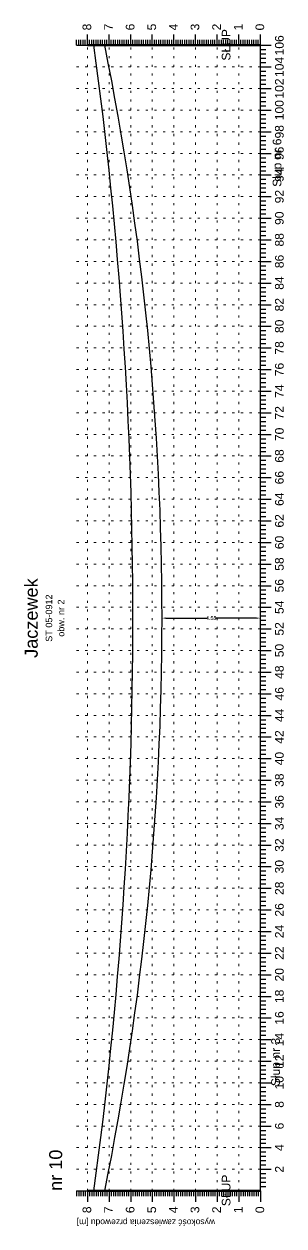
# Model space of a CAD drawing. Header units: inches. Extents: x -863 to 129, y 1307 to 1380.
# Drawn here: x 14 to 26.1, y 1316.9 to 1372.5 of the extents above; entities that cross this region are included whole.
import ezdxf
from ezdxf.enums import TextEntityAlignment as Align

# ---------------------------------------------------------------- set-up
doc = ezdxf.new("R2010")
doc.units = ezdxf.units.IN
doc.header["$MEASUREMENT"] = 0
doc.linetypes.add('ACAD_ISO07W100', pattern=[3, 0, -3])
doc.layers.add('_PRZEWIESZENIA_KONTROLA', color=1, linetype='Continuous', lineweight=25)
doc.layers.add('ramka', color=7, linetype='Continuous', plot=False)
doc.styles.get("Standard").update_dxf_attribs({"font": 'arial.ttf'})
doc.dimstyles.get("Standard").update_dxf_attribs({"dimtxt": 0.25, "dimasz": 0.18, "dimexe": 0.18, "dimexo": 0.0625, "dimgap": -0.09, "dimtad": 0, "dimtih": 1, "dimtoh": 1, "dimzin": 0, "dimdsep": 46, "dimtxsty": 'Standard', "dimcen": 0.09, "dimadec": 0, "dimazin": 0, "dimtfac": 1, "dimtofl": 0, "dimtmove": 0, "dimatfit": 3, "dimfxl": 1, "dimtolj": 1, "dimtzin": 0, "dimarcsym": 0})

# ---------------------------------------------------------------- blocks, each defined once
blk = doc.blocks.new('*D10')
at = {"color": 0, "lineweight": -2}
for p, q in [((20.417, 1345.08), (20.417, 1345.205)), ((24.967, 1344.93), (24.967, 1345.205)), ((20.597, 1345.025), (22.512, 1345.025)), ((24.787, 1345.025), (22.872, 1345.025))]:
    blk.add_line(p, q, dxfattribs=at)
at = {"color": 0}
for points in [[(20.597, 1345.055), (20.597, 1344.995), (20.417, 1345.025)], [(24.787, 1345.055), (24.787, 1344.995), (24.967, 1345.025)]]:
    blk.add_solid(points, dxfattribs=at)
at = {"layer": 'Defpoints', "color": 0}
for p in [(20.417, 1345.017), (24.967, 1345.025), (24.967, 1344.867)]:
    blk.add_point(p, dxfattribs=at)
at = {"color": 0, "lineweight": 25, "insert": (22.692, 1345.025), "char_height": 0.18, "attachment_point": 5}
blk.add_mtext('\\A1;4.55', dxfattribs=at)

msp = doc.modelspace()

# ---------------------------------------------------------------- linework, layer by layer
for p, q in [((16.967, 1371.525), (16.967, 1372.025)), ((17.967, 1371.525), (17.967, 1372.025)), ((18.967, 1371.525), (18.967, 1372.025)), ((19.967, 1371.525), (19.967, 1372.025)), ((20.967, 1371.525), (20.967, 1372.025)), ((21.967, 1371.525), (21.967, 1372.025)), ((22.967, 1371.525), (22.967, 1372.025)), ((23.967, 1371.525), (23.967, 1372.025)), ((24.967, 1371.525), (24.967, 1372.025)), ((16.467, 1371.525), (16.467, 1371.775)), ((16.467, 1371.525), (24.967, 1371.525)), ((16.567, 1371.525), (16.567, 1371.775)), ((16.667, 1371.525), (16.667, 1371.775)), ((16.767, 1371.525), (16.767, 1371.775)), ((16.867, 1371.525), (16.867, 1371.775)), ((17.067, 1371.525), (17.067, 1371.775)), ((17.167, 1371.525), (17.167, 1371.775)), ((17.267, 1371.525), (17.267, 1371.775)), ((17.367, 1371.525), (17.367, 1371.775)), ((17.467, 1371.525), (17.467, 1371.775)), ((17.567, 1371.525), (17.567, 1371.775)), ((17.667, 1371.525), (17.667, 1371.775)), ((17.767, 1371.525), (17.767, 1371.775)), ((17.867, 1371.525), (17.867, 1371.775)), ((18.067, 1371.525), (18.067, 1371.775)), ((18.167, 1371.525), (18.167, 1371.775)), ((18.267, 1371.525), (18.267, 1371.775)), ((18.367, 1371.525), (18.367, 1371.775)), ((18.467, 1371.525), (18.467, 1371.775)), ((18.567, 1371.525), (18.567, 1371.775)), ((18.667, 1371.525), (18.667, 1371.775)), ((18.767, 1371.525), (18.767, 1371.775)), ((18.867, 1371.525), (18.867, 1371.775)), ((19.067, 1371.525), (19.067, 1371.775)), ((19.167, 1371.525), (19.167, 1371.775)), ((19.267, 1371.525), (19.267, 1371.775)), ((19.367, 1371.525), (19.367, 1371.775)), ((19.467, 1371.525), (19.467, 1371.775)), ((19.567, 1371.525), (19.567, 1371.775)), ((19.667, 1371.525), (19.667, 1371.775)), ((19.767, 1371.525), (19.767, 1371.775)), ((19.867, 1371.525), (19.867, 1371.775)), ((20.067, 1371.525), (20.067, 1371.775)), ((20.167, 1371.525), (20.167, 1371.775)), ((20.267, 1371.525), (20.267, 1371.775)), ((20.367, 1371.525), (20.367, 1371.775)), ((20.467, 1371.525), (20.467, 1371.775)), ((20.567, 1371.525), (20.567, 1371.775)), ((20.667, 1371.525), (20.667, 1371.775)), ((20.767, 1371.525), (20.767, 1371.775)), ((20.867, 1371.525), (20.867, 1371.775)), ((21.067, 1371.525), (21.067, 1371.775)), ((21.167, 1371.525), (21.167, 1371.775)), ((21.267, 1371.525), (21.267, 1371.775)), ((21.367, 1371.525), (21.367, 1371.775)), ((21.467, 1371.525), (21.467, 1371.775)), ((21.567, 1371.525), (21.567, 1371.775)), ((21.667, 1371.525), (21.667, 1371.775)), ((21.767, 1371.525), (21.767, 1371.775)), ((21.867, 1371.525), (21.867, 1371.775)), ((22.067, 1371.525), (22.067, 1371.775)), ((22.167, 1371.525), (22.167, 1371.775)), ((22.267, 1371.525), (22.267, 1371.775)), ((22.367, 1371.525), (22.367, 1371.775)), ((22.467, 1371.525), (22.467, 1371.775)), ((22.567, 1371.525), (22.567, 1371.775)), ((22.667, 1371.525), (22.667, 1371.775)), ((22.767, 1371.525), (22.767, 1371.775)), ((22.867, 1371.525), (22.867, 1371.775)), ((23.067, 1371.525), (23.067, 1371.775)), ((23.167, 1371.525), (23.167, 1371.775)), ((23.267, 1371.525), (23.267, 1371.775)), ((23.367, 1371.525), (23.367, 1371.775)), ((23.467, 1371.525), (23.467, 1371.775)), ((23.567, 1371.525), (23.567, 1371.775)), ((23.667, 1371.525), (23.667, 1371.775)), ((23.767, 1371.525), (23.767, 1371.775)), ((23.867, 1371.525), (23.867, 1371.775)), ((24.067, 1371.525), (24.067, 1371.775)), ((24.167, 1371.525), (24.167, 1371.775)), ((24.267, 1371.525), (24.267, 1371.775)), ((24.367, 1371.525), (24.367, 1371.775)), ((24.467, 1371.525), (24.467, 1371.775)), ((24.567, 1371.525), (24.567, 1371.775)), ((24.667, 1371.525), (24.667, 1371.775)), ((24.767, 1371.525), (24.767, 1371.775)), ((24.867, 1371.525), (24.867, 1371.775)), ((24.967, 1318.525), (24.967, 1371.525)), ((24.967, 1371.525), (25.467, 1371.525)), ((24.967, 1371.325), (25.217, 1371.325)), ((24.967, 1371.125), (25.217, 1371.125)), ((24.967, 1370.925), (25.217, 1370.925)), ((24.967, 1370.725), (25.217, 1370.725)), ((24.967, 1370.525), (25.467, 1370.525)), ((24.967, 1370.325), (25.217, 1370.325)), ((24.967, 1370.125), (25.217, 1370.125)), ((24.967, 1369.925), (25.217, 1369.925)), ((24.967, 1369.725), (25.217, 1369.725)), ((24.967, 1369.525), (25.467, 1369.525)), ((24.967, 1369.325), (25.217, 1369.325)), ((24.967, 1369.125), (25.217, 1369.125)), ((24.967, 1368.925), (25.217, 1368.925)), ((24.967, 1368.725), (25.217, 1368.725)), ((24.967, 1368.525), (25.467, 1368.525)), ((24.967, 1368.325), (25.217, 1368.325)), ((24.967, 1368.125), (25.217, 1368.125)), ((24.967, 1367.925), (25.217, 1367.925)), ((24.967, 1367.725), (25.217, 1367.725)), ((24.967, 1367.525), (25.467, 1367.525)), ((24.967, 1367.325), (25.217, 1367.325)), ((24.967, 1367.125), (25.217, 1367.125)), ((24.967, 1366.925), (25.217, 1366.925)), ((24.967, 1366.725), (25.217, 1366.725)), ((24.967, 1366.525), (25.467, 1366.525)), ((24.967, 1366.325), (25.217, 1366.325)), ((24.967, 1366.125), (25.217, 1366.125)), ((24.967, 1365.925), (25.217, 1365.925)), ((24.967, 1365.725), (25.217, 1365.725)), ((24.967, 1365.525), (25.467, 1365.525)), ((24.967, 1365.325), (25.217, 1365.325)), ((24.967, 1365.125), (25.217, 1365.125)), ((24.967, 1364.925), (25.217, 1364.925)), ((24.967, 1364.725), (25.217, 1364.725)), ((24.967, 1364.525), (25.467, 1364.525)), ((24.967, 1364.325), (25.217, 1364.325)), ((24.967, 1364.125), (25.217, 1364.125)), ((24.967, 1363.925), (25.217, 1363.925)), ((24.967, 1363.725), (25.217, 1363.725)), ((24.967, 1363.525), (25.467, 1363.525)), ((24.967, 1363.325), (25.217, 1363.325)), ((24.967, 1363.125), (25.217, 1363.125)), ((24.967, 1362.925), (25.217, 1362.925)), ((24.967, 1362.725), (25.217, 1362.725)), ((24.967, 1362.525), (25.467, 1362.525)), ((24.967, 1362.325), (25.217, 1362.325)), ((24.967, 1362.125), (25.217, 1362.125)), ((24.967, 1361.925), (25.217, 1361.925)), ((24.967, 1361.725), (25.217, 1361.725)), ((24.967, 1361.525), (25.467, 1361.525)), ((24.967, 1361.325), (25.217, 1361.325)), ((24.967, 1361.125), (25.217, 1361.125)), ((24.967, 1360.925), (25.217, 1360.925)), ((24.967, 1360.725), (25.217, 1360.725)), ((24.967, 1360.525), (25.467, 1360.525)), ((24.967, 1360.325), (25.217, 1360.325)), ((24.967, 1360.125), (25.217, 1360.125)), ((24.967, 1359.925), (25.217, 1359.925)), ((24.967, 1359.725), (25.217, 1359.725)), ((24.967, 1359.525), (25.467, 1359.525)), ((24.967, 1359.325), (25.217, 1359.325)), ((24.967, 1359.125), (25.217, 1359.125)), ((24.967, 1358.925), (25.217, 1358.925)), ((24.967, 1358.725), (25.217, 1358.725)), ((24.967, 1358.525), (25.467, 1358.525)), ((24.967, 1358.325), (25.217, 1358.325)), ((24.967, 1358.125), (25.217, 1358.125)), ((24.967, 1357.925), (25.217, 1357.925)), ((24.967, 1357.725), (25.217, 1357.725)), ((24.967, 1357.525), (25.467, 1357.525)), ((24.967, 1357.325), (25.217, 1357.325)), ((24.967, 1357.125), (25.217, 1357.125)), ((24.967, 1356.925), (25.217, 1356.925)), ((24.967, 1356.725), (25.217, 1356.725)), ((24.967, 1356.525), (25.467, 1356.525)), ((24.967, 1356.325), (25.217, 1356.325)), ((24.967, 1356.125), (25.217, 1356.125)), ((24.967, 1355.925), (25.217, 1355.925)), ((24.967, 1355.725), (25.217, 1355.725)), ((24.967, 1355.525), (25.467, 1355.525)), ((24.967, 1355.325), (25.217, 1355.325)), ((24.967, 1355.125), (25.217, 1355.125)), ((24.967, 1354.925), (25.217, 1354.925)), ((24.967, 1354.725), (25.217, 1354.725)), ((24.967, 1354.525), (25.467, 1354.525)), ((24.967, 1354.325), (25.217, 1354.325)), ((24.967, 1354.125), (25.217, 1354.125)), ((24.967, 1353.925), (25.217, 1353.925)), ((24.967, 1353.725), (25.217, 1353.725)), ((24.967, 1353.525), (25.467, 1353.525)), ((24.967, 1353.325), (25.217, 1353.325)), ((24.967, 1353.125), (25.217, 1353.125)), ((24.967, 1352.925), (25.217, 1352.925)), ((24.967, 1352.725), (25.217, 1352.725)), ((24.967, 1352.525), (25.467, 1352.525)), ((24.967, 1352.325), (25.217, 1352.325)), ((24.967, 1352.125), (25.217, 1352.125)), ((24.967, 1351.925), (25.217, 1351.925)), ((24.967, 1351.725), (25.217, 1351.725)), ((24.967, 1351.525), (25.467, 1351.525)), ((24.967, 1351.325), (25.217, 1351.325)), ((24.967, 1351.125), (25.217, 1351.125)), ((24.967, 1350.925), (25.217, 1350.925)), ((24.967, 1350.725), (25.217, 1350.725)), ((24.967, 1350.525), (25.467, 1350.525)), ((24.967, 1350.325), (25.217, 1350.325)), ((24.967, 1350.125), (25.217, 1350.125)), ((24.967, 1349.925), (25.217, 1349.925)), ((24.967, 1349.725), (25.217, 1349.725)), ((24.967, 1349.525), (25.467, 1349.525)), ((24.967, 1349.325), (25.217, 1349.325)), ((24.967, 1349.125), (25.217, 1349.125)), ((24.967, 1348.925), (25.217, 1348.925)), ((24.967, 1348.725), (25.217, 1348.725)), ((24.967, 1348.525), (25.467, 1348.525)), ((24.967, 1348.325), (25.217, 1348.325)), ((24.967, 1348.125), (25.217, 1348.125)), ((24.967, 1347.925), (25.217, 1347.925)), ((24.967, 1347.725), (25.217, 1347.725)), ((24.967, 1347.525), (25.467, 1347.525)), ((24.967, 1347.325), (25.217, 1347.325)), ((24.967, 1347.125), (25.217, 1347.125)), ((24.967, 1346.925), (25.217, 1346.925)), ((24.967, 1346.725), (25.217, 1346.725)), ((24.967, 1346.525), (25.467, 1346.525)), ((24.967, 1346.325), (25.217, 1346.325)), ((24.967, 1346.125), (25.217, 1346.125)), ((24.967, 1345.925), (25.217, 1345.925)), ((24.967, 1345.725), (25.217, 1345.725)), ((24.967, 1345.525), (25.467, 1345.525)), ((24.967, 1345.325), (25.217, 1345.325)), ((24.967, 1345.125), (25.217, 1345.125)), ((24.967, 1344.925), (25.217, 1344.925)), ((24.967, 1344.725), (25.217, 1344.725)), ((24.967, 1344.525), (25.467, 1344.525)), ((24.967, 1344.325), (25.217, 1344.325)), ((24.967, 1344.125), (25.217, 1344.125)), ((24.967, 1343.925), (25.217, 1343.925)), ((24.967, 1343.725), (25.217, 1343.725)), ((24.967, 1343.525), (25.467, 1343.525)), ((24.967, 1343.325), (25.217, 1343.325)), ((24.967, 1343.125), (25.217, 1343.125)), ((24.967, 1342.925), (25.217, 1342.925)), ((24.967, 1342.725), (25.217, 1342.725)), ((24.967, 1342.525), (25.467, 1342.525)), ((24.967, 1342.325), (25.217, 1342.325)), ((24.967, 1342.125), (25.217, 1342.125)), ((24.967, 1341.925), (25.217, 1341.925)), ((24.967, 1341.725), (25.217, 1341.725)), ((24.967, 1341.525), (25.467, 1341.525)), ((24.967, 1341.325), (25.217, 1341.325)), ((24.967, 1341.125), (25.217, 1341.125)), ((24.967, 1340.925), (25.217, 1340.925)), ((24.967, 1340.725), (25.217, 1340.725)), ((24.967, 1340.525), (25.467, 1340.525)), ((24.967, 1340.325), (25.217, 1340.325)), ((24.967, 1340.125), (25.217, 1340.125)), ((24.967, 1339.925), (25.217, 1339.925)), ((24.967, 1339.725), (25.217, 1339.725)), ((24.967, 1339.525), (25.467, 1339.525)), ((24.967, 1339.325), (25.217, 1339.325)), ((24.967, 1339.125), (25.217, 1339.125)), ((24.967, 1338.925), (25.217, 1338.925)), ((24.967, 1338.725), (25.217, 1338.725)), ((24.967, 1338.525), (25.467, 1338.525)), ((24.967, 1338.325), (25.217, 1338.325)), ((24.967, 1338.125), (25.217, 1338.125)), ((24.967, 1337.925), (25.217, 1337.925)), ((24.967, 1337.725), (25.217, 1337.725)), ((24.967, 1337.525), (25.467, 1337.525)), ((24.967, 1337.325), (25.217, 1337.325)), ((24.967, 1337.125), (25.217, 1337.125)), ((24.967, 1336.925), (25.217, 1336.925)), ((24.967, 1336.725), (25.217, 1336.725)), ((24.967, 1336.525), (25.467, 1336.525)), ((24.967, 1336.325), (25.217, 1336.325)), ((24.967, 1336.125), (25.217, 1336.125)), ((24.967, 1335.925), (25.217, 1335.925)), ((24.967, 1335.725), (25.217, 1335.725)), ((24.967, 1335.525), (25.467, 1335.525)), ((24.967, 1335.325), (25.217, 1335.325)), ((24.967, 1335.125), (25.217, 1335.125)), ((24.967, 1334.925), (25.217, 1334.925)), ((24.967, 1334.725), (25.217, 1334.725)), ((24.967, 1334.525), (25.467, 1334.525)), ((24.967, 1334.325), (25.217, 1334.325)), ((24.967, 1334.125), (25.217, 1334.125)), ((24.967, 1333.925), (25.217, 1333.925)), ((24.967, 1333.725), (25.217, 1333.725)), ((24.967, 1333.525), (25.467, 1333.525)), ((24.967, 1333.325), (25.217, 1333.325)), ((24.967, 1333.125), (25.217, 1333.125)), ((24.967, 1332.925), (25.217, 1332.925)), ((24.967, 1332.725), (25.217, 1332.725)), ((24.967, 1332.525), (25.467, 1332.525)), ((24.967, 1332.325), (25.217, 1332.325)), ((24.967, 1332.125), (25.217, 1332.125)), ((24.967, 1331.925), (25.217, 1331.925)), ((24.967, 1331.725), (25.217, 1331.725)), ((24.967, 1331.525), (25.467, 1331.525)), ((24.967, 1331.325), (25.217, 1331.325)), ((24.967, 1331.125), (25.217, 1331.125)), ((24.967, 1330.925), (25.217, 1330.925)), ((24.967, 1330.725), (25.217, 1330.725)), ((24.967, 1330.525), (25.467, 1330.525)), ((24.967, 1330.325), (25.217, 1330.325)), ((24.967, 1330.125), (25.217, 1330.125)), ((24.967, 1329.925), (25.217, 1329.925)), ((24.967, 1329.725), (25.217, 1329.725)), ((24.967, 1329.525), (25.467, 1329.525)), ((24.967, 1329.325), (25.217, 1329.325)), ((24.967, 1329.125), (25.217, 1329.125)), ((24.967, 1328.925), (25.217, 1328.925)), ((24.967, 1328.725), (25.217, 1328.725)), ((24.967, 1328.525), (25.467, 1328.525)), ((24.967, 1328.325), (25.217, 1328.325)), ((24.967, 1328.125), (25.217, 1328.125)), ((24.967, 1327.925), (25.217, 1327.925)), ((24.967, 1327.725), (25.217, 1327.725)), ((24.967, 1327.525), (25.467, 1327.525)), ((24.967, 1327.325), (25.217, 1327.325)), ((24.967, 1327.125), (25.217, 1327.125)), ((24.967, 1326.925), (25.217, 1326.925)), ((24.967, 1326.725), (25.217, 1326.725)), ((24.967, 1326.525), (25.467, 1326.525)), ((24.967, 1326.325), (25.217, 1326.325)), ((24.967, 1326.125), (25.217, 1326.125)), ((24.967, 1325.925), (25.217, 1325.925)), ((24.967, 1325.725), (25.217, 1325.725)), ((24.967, 1325.525), (25.467, 1325.525)), ((24.967, 1325.325), (25.217, 1325.325)), ((24.967, 1325.125), (25.217, 1325.125)), ((24.967, 1324.925), (25.217, 1324.925)), ((24.967, 1324.725), (25.217, 1324.725)), ((24.967, 1324.525), (25.467, 1324.525)), ((24.967, 1324.325), (25.217, 1324.325)), ((24.967, 1324.125), (25.217, 1324.125)), ((24.967, 1323.925), (25.217, 1323.925)), ((24.967, 1323.725), (25.217, 1323.725)), ((24.967, 1323.525), (25.467, 1323.525)), ((24.967, 1323.325), (25.217, 1323.325)), ((24.967, 1323.125), (25.217, 1323.125)), ((24.967, 1322.925), (25.217, 1322.925)), ((24.967, 1322.725), (25.217, 1322.725)), ((24.967, 1322.525), (25.467, 1322.525)), ((24.967, 1322.325), (25.217, 1322.325)), ((24.967, 1322.125), (25.217, 1322.125)), ((24.967, 1321.925), (25.217, 1321.925)), ((24.967, 1321.725), (25.217, 1321.725)), ((24.967, 1321.525), (25.467, 1321.525)), ((24.967, 1321.325), (25.217, 1321.325)), ((24.967, 1321.125), (25.217, 1321.125)), ((24.967, 1320.925), (25.217, 1320.925)), ((24.967, 1320.725), (25.217, 1320.725)), ((24.967, 1320.525), (25.467, 1320.525)), ((24.967, 1320.325), (25.217, 1320.325)), ((24.967, 1320.125), (25.217, 1320.125)), ((24.967, 1319.925), (25.217, 1319.925)), ((24.967, 1319.725), (25.217, 1319.725)), ((24.967, 1319.525), (25.467, 1319.525)), ((24.967, 1319.325), (25.217, 1319.325)), ((24.967, 1319.125), (25.217, 1319.125)), ((16.467, 1318.525), (24.967, 1318.525)), ((16.467, 1318.525), (16.467, 1318.275)), ((16.567, 1318.525), (16.567, 1318.275)), ((16.667, 1318.525), (16.667, 1318.275)), ((16.767, 1318.525), (16.767, 1318.275)), ((16.867, 1318.525), (16.867, 1318.275)), ((16.967, 1318.525), (16.967, 1318.025)), ((17.067, 1318.525), (17.067, 1318.275)), ((17.167, 1318.525), (17.167, 1318.275)), ((17.267, 1318.525), (17.267, 1318.275)), ((17.367, 1318.525), (17.367, 1318.275)), ((17.467, 1318.525), (17.467, 1318.275)), ((17.567, 1318.525), (17.567, 1318.275)), ((17.667, 1318.525), (17.667, 1318.275)), ((17.767, 1318.525), (17.767, 1318.275)), ((17.867, 1318.525), (17.867, 1318.275)), ((17.967, 1318.525), (17.967, 1318.025)), ((18.067, 1318.525), (18.067, 1318.275)), ((18.167, 1318.525), (18.167, 1318.275)), ((18.267, 1318.525), (18.267, 1318.275)), ((18.367, 1318.525), (18.367, 1318.275)), ((18.467, 1318.525), (18.467, 1318.275)), ((18.567, 1318.525), (18.567, 1318.275)), ((18.667, 1318.525), (18.667, 1318.275)), ((18.767, 1318.525), (18.767, 1318.275)), ((18.867, 1318.525), (18.867, 1318.275)), ((18.967, 1318.525), (18.967, 1318.025)), ((19.067, 1318.525), (19.067, 1318.275)), ((19.167, 1318.525), (19.167, 1318.275)), ((19.267, 1318.525), (19.267, 1318.275)), ((19.367, 1318.525), (19.367, 1318.275)), ((19.467, 1318.525), (19.467, 1318.275)), ((19.567, 1318.525), (19.567, 1318.275)), ((19.667, 1318.525), (19.667, 1318.275)), ((19.767, 1318.525), (19.767, 1318.275)), ((19.867, 1318.525), (19.867, 1318.275)), ((19.967, 1318.525), (19.967, 1318.025)), ((20.067, 1318.525), (20.067, 1318.275)), ((20.167, 1318.525), (20.167, 1318.275)), ((20.267, 1318.525), (20.267, 1318.275)), ((20.367, 1318.525), (20.367, 1318.275)), ((20.467, 1318.525), (20.467, 1318.275)), ((20.567, 1318.525), (20.567, 1318.275)), ((20.667, 1318.525), (20.667, 1318.275)), ((20.767, 1318.525), (20.767, 1318.275)), ((20.867, 1318.525), (20.867, 1318.275)), ((20.967, 1318.525), (20.967, 1318.025)), ((21.067, 1318.525), (21.067, 1318.275)), ((21.167, 1318.525), (21.167, 1318.275)), ((21.267, 1318.525), (21.267, 1318.275)), ((21.367, 1318.525), (21.367, 1318.275)), ((21.467, 1318.525), (21.467, 1318.275)), ((21.567, 1318.525), (21.567, 1318.275)), ((21.667, 1318.525), (21.667, 1318.275)), ((21.767, 1318.525), (21.767, 1318.275)), ((21.867, 1318.525), (21.867, 1318.275)), ((21.967, 1318.525), (21.967, 1318.025)), ((22.067, 1318.525), (22.067, 1318.275)), ((22.167, 1318.525), (22.167, 1318.275)), ((22.267, 1318.525), (22.267, 1318.275)), ((22.367, 1318.525), (22.367, 1318.275)), ((22.467, 1318.525), (22.467, 1318.275)), ((22.567, 1318.525), (22.567, 1318.275)), ((22.667, 1318.525), (22.667, 1318.275)), ((22.767, 1318.525), (22.767, 1318.275)), ((22.867, 1318.525), (22.867, 1318.275)), ((22.967, 1318.525), (22.967, 1318.025)), ((23.067, 1318.525), (23.067, 1318.275)), ((23.167, 1318.525), (23.167, 1318.275)), ((23.267, 1318.525), (23.267, 1318.275)), ((23.367, 1318.525), (23.367, 1318.275)), ((23.467, 1318.525), (23.467, 1318.275)), ((23.567, 1318.525), (23.567, 1318.275)), ((23.667, 1318.525), (23.667, 1318.275)), ((23.767, 1318.525), (23.767, 1318.275)), ((23.867, 1318.525), (23.867, 1318.275)), ((23.967, 1318.525), (23.967, 1318.025)), ((24.067, 1318.525), (24.067, 1318.275)), ((24.167, 1318.525), (24.167, 1318.275)), ((24.267, 1318.525), (24.267, 1318.275)), ((24.367, 1318.525), (24.367, 1318.275)), ((24.467, 1318.525), (24.467, 1318.275)), ((24.567, 1318.525), (24.567, 1318.275)), ((24.667, 1318.525), (24.667, 1318.275)), ((24.767, 1318.525), (24.767, 1318.275)), ((24.867, 1318.525), (24.867, 1318.275)), ((24.967, 1318.925), (25.217, 1318.925)), ((24.967, 1318.725), (25.217, 1318.725)), ((24.967, 1318.525), (24.967, 1318.025))]:
    msp.add_line(p, q)
at = {"linetype": 'ACAD_ISO07W100', "lineweight": 15, "ltscale": 0.1}
for p, q in [((24.967, 1371.525), (16.467, 1371.525)), ((16.967, 1318.525), (16.967, 1371.525)), ((17.967, 1318.525), (17.967, 1371.525)), ((18.967, 1318.525), (18.967, 1371.525)), ((19.967, 1318.525), (19.967, 1371.525)), ((20.967, 1318.525), (20.967, 1371.525)), ((21.967, 1318.525), (21.967, 1371.525)), ((22.967, 1318.525), (22.967, 1371.525)), ((23.967, 1318.525), (23.967, 1371.525)), ((24.967, 1318.525), (24.967, 1371.525)), ((24.967, 1370.525), (16.467, 1370.525)), ((24.967, 1369.525), (16.467, 1369.525)), ((24.967, 1368.525), (16.467, 1368.525)), ((24.967, 1367.525), (16.467, 1367.525)), ((24.967, 1366.525), (16.467, 1366.525)), ((24.967, 1365.525), (16.467, 1365.525)), ((24.967, 1364.525), (16.467, 1364.525)), ((24.967, 1363.525), (16.467, 1363.525)), ((24.967, 1362.525), (16.467, 1362.525)), ((24.967, 1361.525), (16.467, 1361.525)), ((24.967, 1360.525), (16.467, 1360.525)), ((24.967, 1359.525), (16.467, 1359.525)), ((24.967, 1358.525), (16.467, 1358.525)), ((24.967, 1357.525), (16.467, 1357.525)), ((24.967, 1356.525), (16.467, 1356.525)), ((24.967, 1355.525), (16.467, 1355.525)), ((24.967, 1354.525), (16.467, 1354.525)), ((24.967, 1353.525), (16.467, 1353.525)), ((24.967, 1352.525), (16.467, 1352.525)), ((24.967, 1351.525), (16.467, 1351.525)), ((24.967, 1350.525), (16.467, 1350.525)), ((24.967, 1349.525), (16.467, 1349.525)), ((24.967, 1348.525), (16.467, 1348.525)), ((24.967, 1347.525), (16.467, 1347.525)), ((24.967, 1346.525), (16.467, 1346.525)), ((24.967, 1345.525), (16.467, 1345.525)), ((24.967, 1344.525), (16.467, 1344.525)), ((24.967, 1343.525), (16.467, 1343.525)), ((24.967, 1342.525), (16.467, 1342.525)), ((24.967, 1341.525), (16.467, 1341.525)), ((24.967, 1340.525), (16.467, 1340.525)), ((24.967, 1339.525), (16.467, 1339.525)), ((24.967, 1338.525), (16.467, 1338.525)), ((24.967, 1337.525), (16.467, 1337.525)), ((24.967, 1336.525), (16.467, 1336.525)), ((24.967, 1335.525), (16.467, 1335.525)), ((24.967, 1334.525), (16.467, 1334.525)), ((24.967, 1333.525), (16.467, 1333.525)), ((24.967, 1332.525), (16.467, 1332.525)), ((24.967, 1331.525), (16.467, 1331.525)), ((24.967, 1330.525), (16.467, 1330.525)), ((24.967, 1329.525), (16.467, 1329.525)), ((24.967, 1328.525), (16.467, 1328.525)), ((24.967, 1327.525), (16.467, 1327.525)), ((24.967, 1326.525), (16.467, 1326.525)), ((24.967, 1325.525), (16.467, 1325.525)), ((24.967, 1324.525), (16.467, 1324.525)), ((24.967, 1323.525), (16.467, 1323.525)), ((24.967, 1322.525), (16.467, 1322.525)), ((24.967, 1321.525), (16.467, 1321.525)), ((24.967, 1320.525), (16.467, 1320.525)), ((24.967, 1319.525), (16.467, 1319.525))]:
    msp.add_line(p, q, dxfattribs=at)
at = {"lineweight": 100}
for p, q in [((24.967, 1371.525), (16.967, 1371.525)), ((24.967, 1318.525), (16.967, 1318.525))]:
    msp.add_line(p, q, dxfattribs=at)
at = {"lineweight": 30}
msp.add_arc((-176.685, 1345.025), 195.754, 352.21975, 7.78025, dxfattribs=at)
at = {"color": 3, "lineweight": 30}
msp.add_arc((-113.408, 1345.025), 133.825, 348.57881, 11.42119, dxfattribs=at)
at = {"layer": 'ramka'}
msp.add_line((24.967, 1318.525), (24.967, 1345.025), dxfattribs=at)

# ---------------------------------------------------------------- texts
for s, p in [('8', (17.141, 1372.215)), ('7', (18.141, 1372.215)), ('6', (19.141, 1372.215)), ('5', (20.141, 1372.215)), ('4', (21.141, 1372.215)), ('3', (22.141, 1372.215)), ('2', (23.141, 1372.215)), ('1', (24.141, 1372.215)), ('0', (25.141, 1372.215)), ('Słup nr 6', (25.936, 1364.976)), ('Słup nr 3', (25.869, 1323.369))]:
    msp.add_text(s, height=0.4, rotation=90).set_placement(p)
for s, height, p in [('106', 0.4, (26.043, 1371.525)), ('104', 0.4, (26.043, 1370.525)), ('102', 0.4, (26.043, 1369.525)), ('100', 0.4, (26.043, 1368.525)), ('98', 0.4, (26.043, 1367.525)), ('96', 0.4, (26.043, 1366.525)), ('94', 0.4, (26.043, 1365.525)), ('92', 0.4, (26.043, 1364.525)), ('90', 0.4, (26.043, 1363.525)), ('88', 0.4, (26.043, 1362.525)), ('86', 0.4, (26.043, 1361.525)), ('84', 0.4, (26.043, 1360.525)), ('82', 0.4, (26.043, 1359.525)), ('80', 0.4, (26.043, 1358.525)), ('78', 0.4, (26.043, 1357.525)), ('76', 0.4, (26.043, 1356.525)), ('74', 0.4, (26.043, 1355.525)), ('72', 0.4, (26.043, 1354.525)), ('70', 0.4, (26.043, 1353.525)), ('68', 0.4, (26.043, 1352.525)), ('66', 0.4, (26.043, 1351.525)), ('64', 0.4, (26.043, 1350.525)), ('62', 0.4, (26.043, 1349.525)), ('60', 0.4, (26.043, 1348.525)), ('58', 0.4, (26.043, 1347.525)), ('Jaczewek', 0.6, (14.667, 1345.025)), ('56', 0.4, (26.043, 1346.525)), ('ST 05-0912', 0.3, (15.337, 1345.025)), ('obw. nr 2', 0.3, (15.897, 1345.025)), ('54', 0.4, (26.043, 1345.525)), ('52', 0.4, (26.043, 1344.525)), ('50', 0.4, (26.043, 1343.525)), ('48', 0.4, (26.043, 1342.525)), ('46', 0.4, (26.043, 1341.525)), ('44', 0.4, (26.043, 1340.525)), ('42', 0.4, (26.043, 1339.525)), ('40', 0.4, (26.043, 1338.525)), ('38', 0.4, (26.043, 1337.525)), ('36', 0.4, (26.043, 1336.525)), ('34', 0.4, (26.043, 1335.525)), ('32', 0.4, (26.043, 1334.525)), ('30', 0.4, (26.043, 1333.525)), ('28', 0.4, (26.043, 1332.525)), ('26', 0.4, (26.043, 1331.525)), ('24', 0.4, (26.043, 1330.525)), ('22', 0.4, (26.043, 1329.525)), ('20', 0.4, (26.043, 1328.525)), ('18', 0.4, (26.043, 1327.525)), ('16', 0.4, (26.043, 1326.525)), ('14', 0.4, (26.043, 1325.525)), ('12', 0.4, (26.043, 1324.525)), ('10', 0.4, (26.043, 1323.525)), ('8', 0.4, (26.043, 1322.525)), ('6', 0.4, (26.043, 1321.525)), ('4', 0.4, (26.043, 1320.525)), ('2', 0.4, (26.043, 1319.525))]:
    msp.add_text(s, height=height, rotation=90).set_placement(p, align=Align.CENTER)
for s, p in [('8', (17.141, 1317.805)), ('7', (18.141, 1317.805)), ('6', (19.141, 1317.805)), ('5', (20.141, 1317.805)), ('4', (21.141, 1317.805)), ('3', (22.141, 1317.805)), ('2', (23.141, 1317.805)), ('1', (24.141, 1317.805)), ('0', (25.141, 1317.805))]:
    msp.add_text(s, height=0.4, rotation=90).set_placement(p, align=Align.RIGHT)
at = {"attachment_point": 1}
for s, insert, char_height, width, rotation in [('SŁUP', (23.181, 1370.817), 0.4, 1.537, 90), ('SŁUP', (23.181, 1317.817), 0.4, 1.537, 90), ('wysokość zawieszenia przewodu [m]', (22.865, 1316.922), 0.28, 9.28, 180)]:
    msp.add_mtext(s, dxfattribs=dict(at, insert=insert, char_height=char_height, width=width, rotation=rotation))
at = {"layer": '_PRZEWIESZENIA_KONTROLA', "color": 1}
msp.add_text('nr 10', height=0.6, rotation=90, dxfattribs=at).set_placement((15.797, 1318.525))

# ---------------------------------------------------------------- dimensions: what is measured, and where the dimension line sits
at = {"lineweight": 25}
dim = msp.add_linear_dim(base=(24.967, 1345.025), p1=(20.417, 1345.017), p2=(24.967, 1344.867), angle=180, text='4.55', dimstyle='Standard', dxfattribs=at)
dim.commit()
dim.dimension.update_dxf_attribs({"geometry": '*D10', "text_midpoint": (22.692, 1345.025)})

doc.saveas('drawing.dxf')
